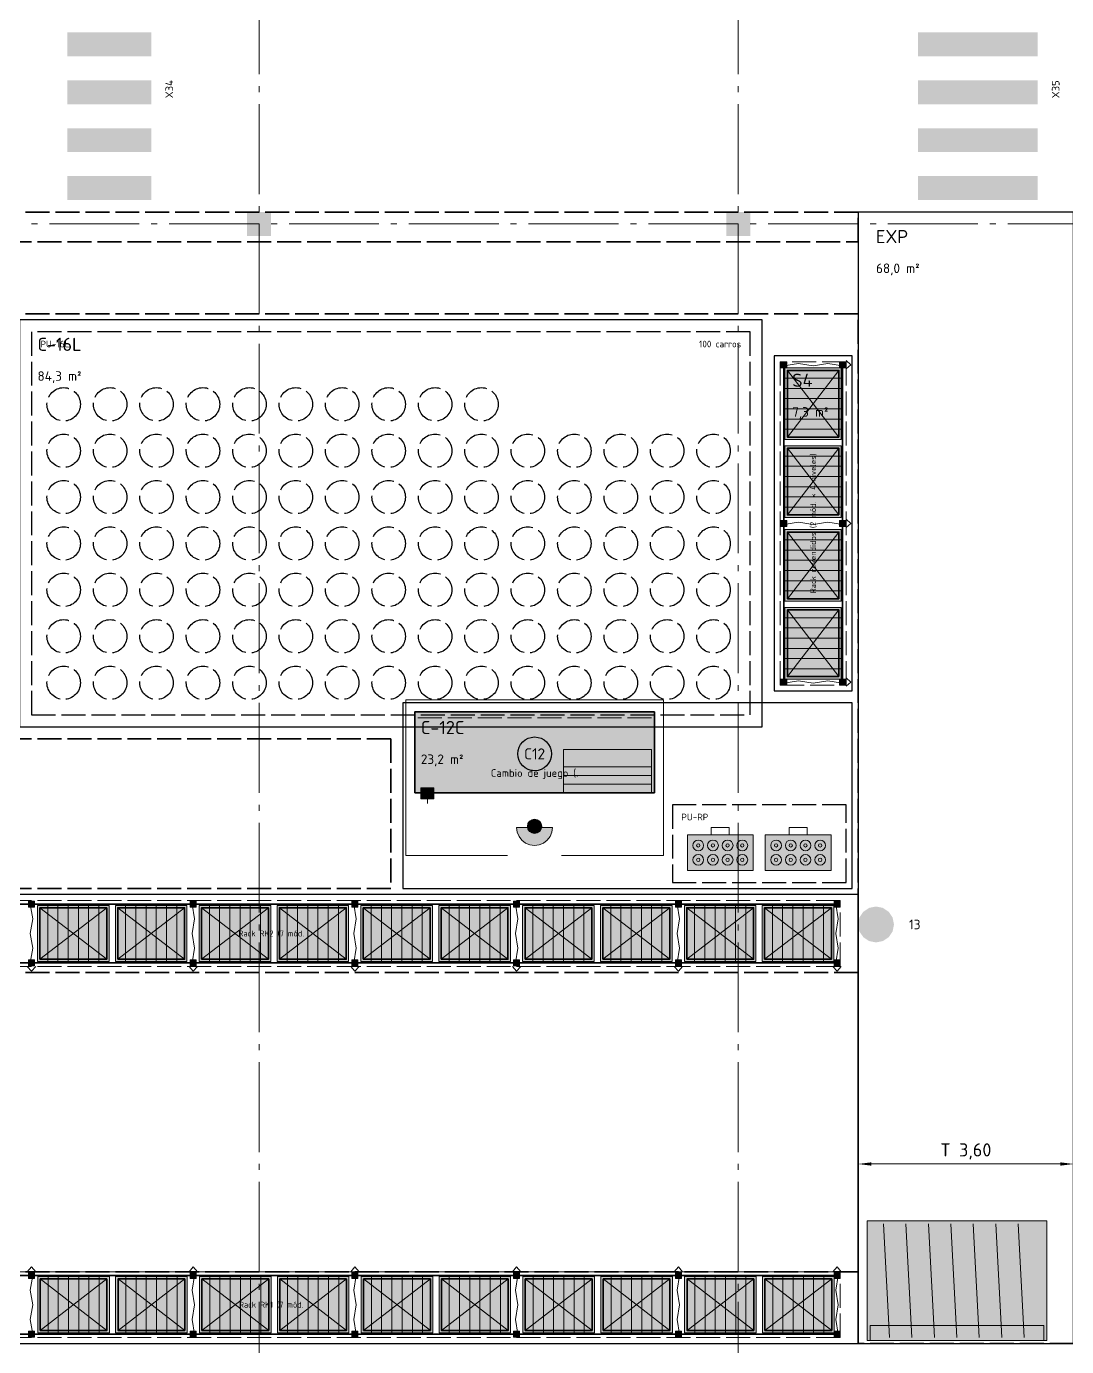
# Model space of a CAD drawing. Header units: millimetres. Extents: x 0 to 1682, y 0 to 1189.
# Drawn here: x 700.1 to 873.8, y 577.5 to 798 of the extents above; entities that cross this region are included whole.
import ezdxf
from ezdxf.enums import TextEntityAlignment as Align

# ---------------------------------------------------------------- set-up
doc = ezdxf.new("R2010")
doc.units = ezdxf.units.MM
doc.linetypes.add('IRAM-E-TRAZOS', pattern=[5, 4, -1])
doc.linetypes.add('IRAM-F-TRAZO-PUNTO', pattern=[20, 15, -2, 1, -2])
for name, color, linetype, lineweight, true_color in [('A-AREA-TRABAJO', 30, 'CONTINUOUS', 13, 0xeb963c), ('A-EQUIPO', 30, 'CONTINUOUS', 35, 0xe67800), ('A-MOBILIARIO', 8, 'CONTINUOUS', 18, 0x50505a), ('A-PASILLO', 2, 'IRAM-E-TRAZOS', 35, 0xd7a500), ('A-PULMON', 6, 'IRAM-E-TRAZOS', 25, 0xdc00c8), ('A-SENDA', 2, 'CONTINUOUS', 25, 0xd7a500)]:
    doc.layers.add(name, color=color, linetype=linetype, lineweight=lineweight, true_color=true_color)
for name, color, linetype, lineweight in [('A-COLUMNA', 7, 'CONTINUOUS', 50), ('A-COTA', 7, 'CONTINUOUS', 18), ('A-EJE', 1, 'IRAM-F-TRAZO-PUNTO', 18), ('A-EQUIPO-FINO', 8, 'CONTINUOUS', 13), ('A-EQUIPO-OCULTO', 8, 'IRAM-E-TRAZOS', 13), ('A-EQUIPO-RELLENO', 9, 'CONTINUOUS', 13), ('A-OPERARIO', 6, 'CONTINUOUS', 18), ('A-PASO', 7, 'CONTINUOUS', 25), ('A-SECTOR', 1, 'CONTINUOUS', 25), ('A-SEGURIDAD', 1, 'IRAM-E-TRAZOS', 18), ('A-TEXTO', 7, 'CONTINUOUS', 18), ('S-INCENDIO', 1, 'CONTINUOUS', 25)]:
    doc.layers.add(name, color=color, linetype=linetype, lineweight=lineweight)
doc.styles.add('ISO3098', font='isocpeur.ttf')
doc.dimstyles.new('FLAMA-IRAM', dxfattribs={"dimtxt": 3.5, "dimasz": 3.5, "dimexe": 2, "dimexo": 1.5, "dimgap": 1, "dimtad": 1, "dimdec": 1, "dimtxsty": 'ISO3098', "dimblk": 'IRAM_FLECHA', "dimblk1": 'IRAM_FLECHA', "dimblk2": 'IRAM_FLECHA', "dimcen": 2.5, "dimclrd": 3, "dimclre": 3, "dimclrt": 3, "dimazin": 3, "dimtfac": 1, "dimtmove": 0, "dimatfit": 3, "dimlwd": 18, "dimlwe": 18})

# ---------------------------------------------------------------- blocks, each defined once
blk = doc.blocks.new('IRAM_FLECHA')
blk.add_solid([(0, 0), (-1, 0.125), (-1, -0.125)])

msp = doc.modelspace()

# ---------------------------------------------------------------- hatches: boundary and pattern name
at = {"layer": 'A-COLUMNA', "true_color": 0x000000}
h = msp.add_hatch(color=7, dxfattribs=at)
h.dxf.hatch_style = 1
h.paths.add_polyline_path([(737, 763), (741, 763), (741, 767), (737, 767)])
h = msp.add_hatch(color=7, dxfattribs=at)
h.dxf.hatch_style = 1
h.paths.add_polyline_path([(817, 763), (821, 763), (821, 767), (817, 767)])
at = {"layer": 'A-EQUIPO-RELLENO', "true_color": 0x969ba0}
h = msp.add_hatch(color=7, dxfattribs=at)
h.dxf.hatch_style = 1
h.paths.add_polyline_path([(827.1, 741), (827.1, 742), (826.1, 742), (826.1, 741)])
at = {"layer": 'A-EQUIPO-RELLENO', "true_color": 0xeedec0}
h = msp.add_hatch(color=7, dxfattribs=at)
h.dxf.hatch_style = 1
h.paths.add_polyline_path([(836.2, 729), (836.2, 740.95), (826.8, 740.95), (826.8, 729)])
at = {"layer": 'A-EQUIPO-RELLENO', "true_color": 0x969ba0}
h = msp.add_hatch(color=7, dxfattribs=at)
h.dxf.hatch_style = 1
h.paths.add_polyline_path([(836.9, 741), (836.9, 742), (835.9, 742), (835.9, 741)])
at = {"layer": 'A-EQUIPO-RELLENO', "true_color": 0xeedec0}
h = msp.add_hatch(color=7, dxfattribs=at)
h.dxf.hatch_style = 1
h.paths.add_polyline_path([(836.2, 716), (836.2, 727.95), (826.8, 727.95), (826.8, 716)])
at = {"layer": 'A-EQUIPO-RELLENO', "true_color": 0x969ba0}
h = msp.add_hatch(color=7, dxfattribs=at)
h.dxf.hatch_style = 1
h.paths.add_polyline_path([(827.1, 714.5), (827.1, 715.5), (826.1, 715.5), (826.1, 714.5)])
h = msp.add_hatch(color=7, dxfattribs=at)
h.dxf.hatch_style = 1
h.paths.add_polyline_path([(836.9, 714.5), (836.9, 715.5), (835.9, 715.5), (835.9, 714.5)])
at = {"layer": 'A-EQUIPO-RELLENO', "true_color": 0xeedec0}
h = msp.add_hatch(color=7, dxfattribs=at)
h.dxf.hatch_style = 1
h.paths.add_polyline_path([(836.2, 702), (836.2, 713.95), (826.8, 713.95), (826.8, 702)])
h = msp.add_hatch(color=7, dxfattribs=at)
h.dxf.hatch_style = 1
h.paths.add_polyline_path([(836.2, 689), (836.2, 700.95), (826.8, 700.95), (826.8, 689)])
at = {"layer": 'A-EQUIPO-RELLENO', "true_color": 0x969ba0}
h = msp.add_hatch(color=7, dxfattribs=at)
h.dxf.hatch_style = 1
h.paths.add_polyline_path([(827.1, 688), (827.1, 689), (826.1, 689), (826.1, 688)])
h = msp.add_hatch(color=7, dxfattribs=at)
h.dxf.hatch_style = 1
h.paths.add_polyline_path([(836.9, 688), (836.9, 689), (835.9, 689), (835.9, 688)])
at = {"layer": 'A-EQUIPO-RELLENO', "true_color": 0xeedec0}
h = msp.add_hatch(color=7, dxfattribs=at)
h.dxf.hatch_style = 1
h.paths.add_polyline_path([(765, 670), (805, 670), (805, 683.5), (765, 683.5)])
at = {"layer": 'A-EQUIPO-RELLENO', "true_color": 0xffffff}
h = msp.add_hatch(color=7, dxfattribs=at)
h.dxf.hatch_style = 1
h.paths.add_polyline_path([(787.816, 676.5), (787.745, 677.127), (787.537, 677.722), (787.202, 678.256), (786.756, 678.702), (786.222, 679.037), (785.627, 679.245), (785, 679.316), (784.373, 679.245), (783.778, 679.037), (783.244, 678.702), (782.798, 678.256), (782.463, 677.722), (782.255, 677.127), (782.184, 676.5), (782.255, 675.873), (782.463, 675.278), (782.798, 674.744), (783.244, 674.298), (783.778, 673.963), (784.373, 673.755), (785, 673.684), (785.627, 673.755), (786.222, 673.963), (786.756, 674.298), (787.202, 674.744), (787.537, 675.278), (787.745, 675.873)])
at = {"layer": 'A-EQUIPO-RELLENO', "true_color": 0xcdd0d4}
h = msp.add_hatch(color=7, dxfattribs=at)
h.dxf.hatch_style = 1
h.paths.add_polyline_path([(766, 669), (768.2, 669), (768.2, 670.8), (766, 670.8)])
at = {"layer": 'A-EQUIPO-RELLENO', "true_color": 0xfae1f5}
h = msp.add_hatch(color=7, dxfattribs=at)
h.dxf.hatch_style = 1
h.paths.add_polyline_path([(782, 664.2), (782.102, 663.424), (782.402, 662.7), (782.879, 662.079), (783.5, 661.602), (784.224, 661.302), (785, 661.2), (785.776, 661.302), (786.5, 661.602), (787.121, 662.079), (787.598, 662.7), (787.898, 663.424), (788, 664.2), (782, 664.2)])
at = {"layer": 'A-EQUIPO-RELLENO', "true_color": 0xffffff}
h = msp.add_hatch(color=7, dxfattribs=at)
h.dxf.hatch_style = 1
h.paths.add_polyline_path([(786.2, 664.4), (786.159, 664.711), (786.039, 665), (785.849, 665.249), (785.6, 665.439), (785.311, 665.559), (785, 665.6), (784.689, 665.559), (784.4, 665.439), (784.151, 665.249), (783.961, 665), (783.841, 664.711), (783.8, 664.4), (783.841, 664.089), (783.961, 663.8), (784.151, 663.551), (784.4, 663.361), (784.689, 663.241), (785, 663.2), (785.311, 663.241), (785.6, 663.361), (785.849, 663.551), (786.039, 663.8), (786.159, 664.089)])
at = {"layer": 'A-EQUIPO-RELLENO', "true_color": 0xfaf0fa}
h = msp.add_hatch(color=7, dxfattribs=at)
h.dxf.hatch_style = 1
h.paths.add_polyline_path([(810.5, 657), (821.5, 657), (821.5, 663), (810.5, 663)])
h = msp.add_hatch(color=7, dxfattribs=at)
h.dxf.hatch_style = 1
h.paths.add_polyline_path([(823.5, 657), (834.5, 657), (834.5, 663), (823.5, 663)])
at = {"layer": 'A-EQUIPO-RELLENO', "true_color": 0x969ba0}
h = msp.add_hatch(color=7, dxfattribs=at)
h.dxf.hatch_style = 1
h.paths.add_polyline_path([(700.5, 650.9), (701.5, 650.9), (701.5, 651.9), (700.5, 651.9)])
at = {"layer": 'A-EQUIPO-RELLENO', "true_color": 0xeedec0}
h = msp.add_hatch(color=7, dxfattribs=at)
h.dxf.hatch_style = 1
h.paths.add_polyline_path([(702, 641.8), (713.95, 641.8), (713.95, 651.2), (702, 651.2)])
h = msp.add_hatch(color=7, dxfattribs=at)
h.dxf.hatch_style = 1
h.paths.add_polyline_path([(715, 641.8), (726.95, 641.8), (726.95, 651.2), (715, 651.2)])
at = {"layer": 'A-EQUIPO-RELLENO', "true_color": 0x969ba0}
h = msp.add_hatch(color=7, dxfattribs=at)
h.dxf.hatch_style = 1
h.paths.add_polyline_path([(727.5, 650.9), (728.5, 650.9), (728.5, 651.9), (727.5, 651.9)])
at = {"layer": 'A-EQUIPO-RELLENO', "true_color": 0xeedec0}
h = msp.add_hatch(color=7, dxfattribs=at)
h.dxf.hatch_style = 1
h.paths.add_polyline_path([(729, 641.8), (740.95, 641.8), (740.95, 651.2), (729, 651.2)])
h = msp.add_hatch(color=7, dxfattribs=at)
h.dxf.hatch_style = 1
h.paths.add_polyline_path([(742, 641.8), (753.95, 641.8), (753.95, 651.2), (742, 651.2)])
at = {"layer": 'A-EQUIPO-RELLENO', "true_color": 0x969ba0}
h = msp.add_hatch(color=7, dxfattribs=at)
h.dxf.hatch_style = 1
h.paths.add_polyline_path([(754.5, 650.9), (755.5, 650.9), (755.5, 651.9), (754.5, 651.9)])
at = {"layer": 'A-EQUIPO-RELLENO', "true_color": 0xeedec0}
h = msp.add_hatch(color=7, dxfattribs=at)
h.dxf.hatch_style = 1
h.paths.add_polyline_path([(756, 641.8), (767.95, 641.8), (767.95, 651.2), (756, 651.2)])
h = msp.add_hatch(color=7, dxfattribs=at)
h.dxf.hatch_style = 1
h.paths.add_polyline_path([(769, 641.8), (780.95, 641.8), (780.95, 651.2), (769, 651.2)])
at = {"layer": 'A-EQUIPO-RELLENO', "true_color": 0x969ba0}
h = msp.add_hatch(color=7, dxfattribs=at)
h.dxf.hatch_style = 1
h.paths.add_polyline_path([(781.5, 650.9), (782.5, 650.9), (782.5, 651.9), (781.5, 651.9)])
at = {"layer": 'A-EQUIPO-RELLENO', "true_color": 0xeedec0}
h = msp.add_hatch(color=7, dxfattribs=at)
h.dxf.hatch_style = 1
h.paths.add_polyline_path([(783, 641.8), (794.95, 641.8), (794.95, 651.2), (783, 651.2)])
h = msp.add_hatch(color=7, dxfattribs=at)
h.dxf.hatch_style = 1
h.paths.add_polyline_path([(796, 641.8), (807.95, 641.8), (807.95, 651.2), (796, 651.2)])
at = {"layer": 'A-EQUIPO-RELLENO', "true_color": 0x969ba0}
h = msp.add_hatch(color=7, dxfattribs=at)
h.dxf.hatch_style = 1
h.paths.add_polyline_path([(808.5, 650.9), (809.5, 650.9), (809.5, 651.9), (808.5, 651.9)])
at = {"layer": 'A-EQUIPO-RELLENO', "true_color": 0xeedec0}
h = msp.add_hatch(color=7, dxfattribs=at)
h.dxf.hatch_style = 1
h.paths.add_polyline_path([(810, 641.8), (821.95, 641.8), (821.95, 651.2), (810, 651.2)])
h = msp.add_hatch(color=7, dxfattribs=at)
h.dxf.hatch_style = 1
h.paths.add_polyline_path([(823, 641.8), (834.95, 641.8), (834.95, 651.2), (823, 651.2)])
at = {"layer": 'A-EQUIPO-RELLENO', "true_color": 0x969ba0}
h = msp.add_hatch(color=7, dxfattribs=at)
h.dxf.hatch_style = 1
h.paths.add_polyline_path([(835, 650.9), (836, 650.9), (836, 651.9), (835, 651.9)])
h = msp.add_hatch(color=7, dxfattribs=at)
h.dxf.hatch_style = 1
h.paths.add_polyline_path([(700.5, 641.1), (701.5, 641.1), (701.5, 642.1), (700.5, 642.1)])
h = msp.add_hatch(color=7, dxfattribs=at)
h.dxf.hatch_style = 1
h.paths.add_polyline_path([(727.5, 641.1), (728.5, 641.1), (728.5, 642.1), (727.5, 642.1)])
h = msp.add_hatch(color=7, dxfattribs=at)
h.dxf.hatch_style = 1
h.paths.add_polyline_path([(754.5, 641.1), (755.5, 641.1), (755.5, 642.1), (754.5, 642.1)])
h = msp.add_hatch(color=7, dxfattribs=at)
h.dxf.hatch_style = 1
h.paths.add_polyline_path([(781.5, 641.1), (782.5, 641.1), (782.5, 642.1), (781.5, 642.1)])
h = msp.add_hatch(color=7, dxfattribs=at)
h.dxf.hatch_style = 1
h.paths.add_polyline_path([(808.5, 641.1), (809.5, 641.1), (809.5, 642.1), (808.5, 642.1)])
h = msp.add_hatch(color=7, dxfattribs=at)
h.dxf.hatch_style = 1
h.paths.add_polyline_path([(835, 641.1), (836, 641.1), (836, 642.1), (835, 642.1)])
at = {"layer": 'A-EQUIPO-RELLENO', "true_color": 0xeeeeee}
h = msp.add_hatch(color=7, dxfattribs=at)
h.dxf.hatch_style = 1
h.paths.add_polyline_path([(840.5, 578.5), (870.5, 578.5), (870.5, 598.5), (840.5, 598.5)])
at = {"layer": 'A-EQUIPO-RELLENO', "true_color": 0x969ba0}
h = msp.add_hatch(color=7, dxfattribs=at)
h.dxf.hatch_style = 1
h.paths.add_polyline_path([(701.5, 589.9), (700.5, 589.9), (700.5, 588.9), (701.5, 588.9)])
at = {"layer": 'A-EQUIPO-RELLENO', "true_color": 0xeedec0}
h = msp.add_hatch(color=7, dxfattribs=at)
h.dxf.hatch_style = 1
h.paths.add_polyline_path([(714, 589.2), (702.05, 589.2), (702.05, 579.8), (714, 579.8)])
h = msp.add_hatch(color=7, dxfattribs=at)
h.dxf.hatch_style = 1
h.paths.add_polyline_path([(727, 589.2), (715.05, 589.2), (715.05, 579.8), (727, 579.8)])
at = {"layer": 'A-EQUIPO-RELLENO', "true_color": 0x969ba0}
h = msp.add_hatch(color=7, dxfattribs=at)
h.dxf.hatch_style = 1
h.paths.add_polyline_path([(728.5, 589.9), (727.5, 589.9), (727.5, 588.9), (728.5, 588.9)])
at = {"layer": 'A-EQUIPO-RELLENO', "true_color": 0xeedec0}
h = msp.add_hatch(color=7, dxfattribs=at)
h.dxf.hatch_style = 1
h.paths.add_polyline_path([(741, 589.2), (729.05, 589.2), (729.05, 579.8), (741, 579.8)])
h = msp.add_hatch(color=7, dxfattribs=at)
h.dxf.hatch_style = 1
h.paths.add_polyline_path([(754, 589.2), (742.05, 589.2), (742.05, 579.8), (754, 579.8)])
at = {"layer": 'A-EQUIPO-RELLENO', "true_color": 0x969ba0}
h = msp.add_hatch(color=7, dxfattribs=at)
h.dxf.hatch_style = 1
h.paths.add_polyline_path([(755.5, 589.9), (754.5, 589.9), (754.5, 588.9), (755.5, 588.9)])
at = {"layer": 'A-EQUIPO-RELLENO', "true_color": 0xeedec0}
h = msp.add_hatch(color=7, dxfattribs=at)
h.dxf.hatch_style = 1
h.paths.add_polyline_path([(768, 589.2), (756.05, 589.2), (756.05, 579.8), (768, 579.8)])
h = msp.add_hatch(color=7, dxfattribs=at)
h.dxf.hatch_style = 1
h.paths.add_polyline_path([(781, 589.2), (769.05, 589.2), (769.05, 579.8), (781, 579.8)])
at = {"layer": 'A-EQUIPO-RELLENO', "true_color": 0x969ba0}
h = msp.add_hatch(color=7, dxfattribs=at)
h.dxf.hatch_style = 1
h.paths.add_polyline_path([(782.5, 589.9), (781.5, 589.9), (781.5, 588.9), (782.5, 588.9)])
at = {"layer": 'A-EQUIPO-RELLENO', "true_color": 0xeedec0}
h = msp.add_hatch(color=7, dxfattribs=at)
h.dxf.hatch_style = 1
h.paths.add_polyline_path([(795, 589.2), (783.05, 589.2), (783.05, 579.8), (795, 579.8)])
h = msp.add_hatch(color=7, dxfattribs=at)
h.dxf.hatch_style = 1
h.paths.add_polyline_path([(808, 589.2), (796.05, 589.2), (796.05, 579.8), (808, 579.8)])
at = {"layer": 'A-EQUIPO-RELLENO', "true_color": 0x969ba0}
h = msp.add_hatch(color=7, dxfattribs=at)
h.dxf.hatch_style = 1
h.paths.add_polyline_path([(809.5, 589.9), (808.5, 589.9), (808.5, 588.9), (809.5, 588.9)])
at = {"layer": 'A-EQUIPO-RELLENO', "true_color": 0xeedec0}
h = msp.add_hatch(color=7, dxfattribs=at)
h.dxf.hatch_style = 1
h.paths.add_polyline_path([(822, 589.2), (810.05, 589.2), (810.05, 579.8), (822, 579.8)])
h = msp.add_hatch(color=7, dxfattribs=at)
h.dxf.hatch_style = 1
h.paths.add_polyline_path([(835, 589.2), (823.05, 589.2), (823.05, 579.8), (835, 579.8)])
at = {"layer": 'A-EQUIPO-RELLENO', "true_color": 0x969ba0}
h = msp.add_hatch(color=7, dxfattribs=at)
h.dxf.hatch_style = 1
h.paths.add_polyline_path([(836, 589.9), (835, 589.9), (835, 588.9), (836, 588.9)])
h = msp.add_hatch(color=7, dxfattribs=at)
h.dxf.hatch_style = 1
h.paths.add_polyline_path([(701.5, 580.1), (700.5, 580.1), (700.5, 579.1), (701.5, 579.1)])
h = msp.add_hatch(color=7, dxfattribs=at)
h.dxf.hatch_style = 1
h.paths.add_polyline_path([(728.5, 580.1), (727.5, 580.1), (727.5, 579.1), (728.5, 579.1)])
h = msp.add_hatch(color=7, dxfattribs=at)
h.dxf.hatch_style = 1
h.paths.add_polyline_path([(755.5, 580.1), (754.5, 580.1), (754.5, 579.1), (755.5, 579.1)])
h = msp.add_hatch(color=7, dxfattribs=at)
h.dxf.hatch_style = 1
h.paths.add_polyline_path([(782.5, 580.1), (781.5, 580.1), (781.5, 579.1), (782.5, 579.1)])
h = msp.add_hatch(color=7, dxfattribs=at)
h.dxf.hatch_style = 1
h.paths.add_polyline_path([(809.5, 580.1), (808.5, 580.1), (808.5, 579.1), (809.5, 579.1)])
h = msp.add_hatch(color=7, dxfattribs=at)
h.dxf.hatch_style = 1
h.paths.add_polyline_path([(836, 580.1), (835, 580.1), (835, 579.1), (836, 579.1)])
at = {"layer": 'A-SENDA', "true_color": 0xd7a500}
h = msp.add_hatch(color=7, dxfattribs=at)
h.dxf.hatch_style = 1
h.paths.add_polyline_path([(707, 793), (721, 793), (721, 797), (707, 797)])
h = msp.add_hatch(color=7, dxfattribs=at)
h.dxf.hatch_style = 1
h.paths.add_polyline_path([(849, 793), (869, 793), (869, 797), (849, 797)])
h = msp.add_hatch(color=7, dxfattribs=at)
h.dxf.hatch_style = 1
h.paths.add_polyline_path([(707, 785), (721, 785), (721, 789), (707, 789)])
h = msp.add_hatch(color=7, dxfattribs=at)
h.dxf.hatch_style = 1
h.paths.add_polyline_path([(849, 785), (869, 785), (869, 789), (849, 789)])
h = msp.add_hatch(color=7, dxfattribs=at)
h.dxf.hatch_style = 1
h.paths.add_polyline_path([(707, 777), (721, 777), (721, 781), (707, 781)])
h = msp.add_hatch(color=7, dxfattribs=at)
h.dxf.hatch_style = 1
h.paths.add_polyline_path([(849, 777), (869, 777), (869, 781), (849, 781)])
h = msp.add_hatch(color=7, dxfattribs=at)
h.dxf.hatch_style = 1
h.paths.add_polyline_path([(707, 769), (721, 769), (721, 773), (707, 773)])
h = msp.add_hatch(color=7, dxfattribs=at)
h.dxf.hatch_style = 1
h.paths.add_polyline_path([(849, 769), (869, 769), (869, 773), (849, 773)])
at = {"layer": 'S-INCENDIO', "true_color": 0xd20000}
h = msp.add_hatch(color=7, dxfattribs=at)
h.dxf.hatch_style = 1
h.paths.add_polyline_path([(845, 648), (844.772, 649.148), (844.121, 650.121), (843.148, 650.772), (842, 651), (840.852, 650.772), (839.879, 650.121), (839.228, 649.148), (839, 648), (839.228, 646.852), (839.879, 645.879), (840.852, 645.228), (842, 645), (843.148, 645.228), (844.121, 645.879), (844.772, 646.852)])

# ---------------------------------------------------------------- linework, layer by layer
at = {"layer": 'A-AREA-TRABAJO'}
for p, q in [((763.5, 659.5), (780.5, 659.5)), ((789.5, 659.5), (806.5, 659.5))]:
    msp.add_line(p, q, dxfattribs=at)
msp.add_lwpolyline([(763.5, 659.5), (763.5, 685.5), (806.5, 685.5), (806.5, 659.5)], dxfattribs=at)
at = {"layer": 'A-EJE'}
for p, q in [((739, 530), (739, 1060)), ((819, 530), (819, 1060)), ((104, 765), (1264, 765))]:
    msp.add_line(p, q, dxfattribs=at)
at = {"layer": 'A-EQUIPO'}
for p, q in [((826.6, 688), (826.6, 742)), ((836.4, 688), (836.4, 742)), ((647, 651.4), (836, 651.4)), ((647, 641.6), (836, 641.6)), ((836, 589.4), (647, 589.4)), ((836, 579.6), (647, 579.6))]:
    msp.add_line(p, q, dxfattribs=at)
for points in [[(835.8, 729.4), (835.8, 740.55), (827.2, 740.55), (827.2, 729.4)], [(835.8, 716.4), (835.8, 727.55), (827.2, 727.55), (827.2, 716.4)], [(835.8, 702.4), (835.8, 713.55), (827.2, 713.55), (827.2, 702.4)], [(835.8, 689.4), (835.8, 700.55), (827.2, 700.55), (827.2, 689.4)], [(765, 670), (805, 670), (805, 683.5), (765, 683.5)], [(702.4, 642.2), (713.55, 642.2), (713.55, 650.8), (702.4, 650.8)], [(715.4, 642.2), (726.55, 642.2), (726.55, 650.8), (715.4, 650.8)], [(729.4, 642.2), (740.55, 642.2), (740.55, 650.8), (729.4, 650.8)], [(742.4, 642.2), (753.55, 642.2), (753.55, 650.8), (742.4, 650.8)], [(756.4, 642.2), (767.55, 642.2), (767.55, 650.8), (756.4, 650.8)], [(769.4, 642.2), (780.55, 642.2), (780.55, 650.8), (769.4, 650.8)], [(783.4, 642.2), (794.55, 642.2), (794.55, 650.8), (783.4, 650.8)], [(796.4, 642.2), (807.55, 642.2), (807.55, 650.8), (796.4, 650.8)], [(810.4, 642.2), (821.55, 642.2), (821.55, 650.8), (810.4, 650.8)], [(823.4, 642.2), (834.55, 642.2), (834.55, 650.8), (823.4, 650.8)], [(713.6, 588.8), (702.45, 588.8), (702.45, 580.2), (713.6, 580.2)], [(726.6, 588.8), (715.45, 588.8), (715.45, 580.2), (726.6, 580.2)], [(740.6, 588.8), (729.45, 588.8), (729.45, 580.2), (740.6, 580.2)], [(753.6, 588.8), (742.45, 588.8), (742.45, 580.2), (753.6, 580.2)], [(767.6, 588.8), (756.45, 588.8), (756.45, 580.2), (767.6, 580.2)], [(780.6, 588.8), (769.45, 588.8), (769.45, 580.2), (780.6, 580.2)], [(794.6, 588.8), (783.45, 588.8), (783.45, 580.2), (794.6, 580.2)], [(807.6, 588.8), (796.45, 588.8), (796.45, 580.2), (807.6, 580.2)], [(821.6, 588.8), (810.45, 588.8), (810.45, 580.2), (821.6, 580.2)], [(834.6, 588.8), (823.45, 588.8), (823.45, 580.2), (834.6, 580.2)]]:
    msp.add_lwpolyline(points, close=True, dxfattribs=at)
at = {"layer": 'A-EQUIPO-FINO'}
for p, q in [((836.2, 739.243), (826.8, 739.243)), ((835.8, 729.4), (827.2, 740.55)), ((827.2, 729.4), (835.8, 740.55)), ((836.2, 737.536), (826.8, 737.536)), ((836.2, 735.829), (826.8, 735.829)), ((836.2, 734.121), (826.8, 734.121)), ((836.2, 732.414), (826.8, 732.414)), ((836.2, 730.707), (826.8, 730.707)), ((836.2, 726.243), (826.8, 726.243)), ((835.8, 716.4), (827.2, 727.55)), ((827.2, 716.4), (835.8, 727.55)), ((836.2, 724.536), (826.8, 724.536)), ((836.2, 722.829), (826.8, 722.829)), ((836.2, 721.121), (826.8, 721.121)), ((836.2, 719.414), (826.8, 719.414)), ((836.2, 717.707), (826.8, 717.707)), ((836.2, 712.243), (826.8, 712.243)), ((835.8, 702.4), (827.2, 713.55)), ((827.2, 702.4), (835.8, 713.55)), ((836.2, 710.536), (826.8, 710.536)), ((836.2, 708.829), (826.8, 708.829)), ((836.2, 707.121), (826.8, 707.121)), ((836.2, 705.414), (826.8, 705.414)), ((836.2, 703.707), (826.8, 703.707)), ((836.2, 699.243), (826.8, 699.243)), ((835.8, 689.4), (827.2, 700.55)), ((827.2, 689.4), (835.8, 700.55)), ((836.2, 697.536), (826.8, 697.536)), ((836.2, 695.829), (826.8, 695.829)), ((836.2, 694.121), (826.8, 694.121)), ((836.2, 692.414), (826.8, 692.414)), ((836.2, 690.707), (826.8, 690.707)), ((789.8, 674.312), (804.5, 674.312)), ((789.8, 672.875), (804.5, 672.875)), ((789.8, 671.438), (804.5, 671.438)), ((767.1, 669), (767.1, 668.2)), ((702.4, 642.2), (713.55, 650.8)), ((702.4, 650.8), (713.55, 642.2)), ((703.707, 641.8), (703.707, 651.2)), ((705.414, 641.8), (705.414, 651.2)), ((707.121, 641.8), (707.121, 651.2)), ((708.829, 641.8), (708.829, 651.2)), ((710.536, 641.8), (710.536, 651.2)), ((712.243, 641.8), (712.243, 651.2)), ((715.4, 642.2), (726.55, 650.8)), ((715.4, 650.8), (726.55, 642.2)), ((716.707, 641.8), (716.707, 651.2)), ((718.414, 641.8), (718.414, 651.2)), ((720.121, 641.8), (720.121, 651.2)), ((721.829, 641.8), (721.829, 651.2)), ((723.536, 641.8), (723.536, 651.2)), ((725.243, 641.8), (725.243, 651.2)), ((729.4, 642.2), (740.55, 650.8)), ((729.4, 650.8), (740.55, 642.2)), ((730.707, 641.8), (730.707, 651.2)), ((732.414, 641.8), (732.414, 651.2)), ((734.121, 641.8), (734.121, 651.2)), ((735.829, 641.8), (735.829, 651.2)), ((737.536, 641.8), (737.536, 651.2)), ((739.243, 641.8), (739.243, 651.2)), ((742.4, 642.2), (753.55, 650.8)), ((742.4, 650.8), (753.55, 642.2)), ((743.707, 641.8), (743.707, 651.2)), ((745.414, 641.8), (745.414, 651.2)), ((747.121, 641.8), (747.121, 651.2)), ((748.829, 641.8), (748.829, 651.2)), ((750.536, 641.8), (750.536, 651.2)), ((752.243, 641.8), (752.243, 651.2)), ((756.4, 642.2), (767.55, 650.8)), ((756.4, 650.8), (767.55, 642.2)), ((757.707, 641.8), (757.707, 651.2)), ((759.414, 641.8), (759.414, 651.2)), ((761.121, 641.8), (761.121, 651.2)), ((762.829, 641.8), (762.829, 651.2)), ((764.536, 641.8), (764.536, 651.2)), ((766.243, 641.8), (766.243, 651.2)), ((769.4, 642.2), (780.55, 650.8)), ((769.4, 650.8), (780.55, 642.2)), ((770.707, 641.8), (770.707, 651.2)), ((772.414, 641.8), (772.414, 651.2)), ((774.121, 641.8), (774.121, 651.2)), ((775.829, 641.8), (775.829, 651.2)), ((777.536, 641.8), (777.536, 651.2)), ((779.243, 641.8), (779.243, 651.2)), ((783.4, 642.2), (794.55, 650.8)), ((783.4, 650.8), (794.55, 642.2)), ((784.707, 641.8), (784.707, 651.2)), ((786.414, 641.8), (786.414, 651.2)), ((788.121, 641.8), (788.121, 651.2)), ((789.829, 641.8), (789.829, 651.2)), ((791.536, 641.8), (791.536, 651.2)), ((793.243, 641.8), (793.243, 651.2)), ((796.4, 642.2), (807.55, 650.8)), ((796.4, 650.8), (807.55, 642.2)), ((797.707, 641.8), (797.707, 651.2)), ((799.414, 641.8), (799.414, 651.2)), ((801.121, 641.8), (801.121, 651.2)), ((802.829, 641.8), (802.829, 651.2)), ((804.536, 641.8), (804.536, 651.2)), ((806.243, 641.8), (806.243, 651.2)), ((810.4, 642.2), (821.55, 650.8)), ((810.4, 650.8), (821.55, 642.2)), ((811.707, 641.8), (811.707, 651.2)), ((813.414, 641.8), (813.414, 651.2)), ((815.121, 641.8), (815.121, 651.2)), ((816.829, 641.8), (816.829, 651.2)), ((818.536, 641.8), (818.536, 651.2)), ((820.243, 641.8), (820.243, 651.2)), ((823.4, 642.2), (834.55, 650.8)), ((823.4, 650.8), (834.55, 642.2)), ((824.707, 641.8), (824.707, 651.2)), ((826.414, 641.8), (826.414, 651.2)), ((828.121, 641.8), (828.121, 651.2)), ((829.829, 641.8), (829.829, 651.2)), ((831.536, 641.8), (831.536, 651.2)), ((833.243, 641.8), (833.243, 651.2)), ((844.25, 579), (843.25, 598)), ((848, 579), (847, 598)), ((851.75, 579), (850.75, 598)), ((855.5, 579), (854.5, 598)), ((859.25, 579), (858.25, 598)), ((863, 579), (862, 598)), ((866.75, 579), (865.75, 598)), ((713.6, 588.8), (702.45, 580.2)), ((713.6, 580.2), (702.45, 588.8)), ((703.757, 589.2), (703.757, 579.8)), ((705.464, 589.2), (705.464, 579.8)), ((707.171, 589.2), (707.171, 579.8)), ((708.879, 589.2), (708.879, 579.8)), ((710.586, 589.2), (710.586, 579.8)), ((712.293, 589.2), (712.293, 579.8)), ((726.6, 588.8), (715.45, 580.2)), ((726.6, 580.2), (715.45, 588.8)), ((716.757, 589.2), (716.757, 579.8)), ((718.464, 589.2), (718.464, 579.8)), ((720.171, 589.2), (720.171, 579.8)), ((721.879, 589.2), (721.879, 579.8)), ((723.586, 589.2), (723.586, 579.8)), ((725.293, 589.2), (725.293, 579.8)), ((740.6, 588.8), (729.45, 580.2)), ((740.6, 580.2), (729.45, 588.8)), ((730.757, 589.2), (730.757, 579.8)), ((732.464, 589.2), (732.464, 579.8)), ((734.171, 589.2), (734.171, 579.8)), ((735.879, 589.2), (735.879, 579.8)), ((737.586, 589.2), (737.586, 579.8)), ((739.293, 589.2), (739.293, 579.8)), ((753.6, 588.8), (742.45, 580.2)), ((753.6, 580.2), (742.45, 588.8)), ((743.757, 589.2), (743.757, 579.8)), ((745.464, 589.2), (745.464, 579.8)), ((747.171, 589.2), (747.171, 579.8)), ((748.879, 589.2), (748.879, 579.8)), ((750.586, 589.2), (750.586, 579.8)), ((752.293, 589.2), (752.293, 579.8)), ((767.6, 588.8), (756.45, 580.2)), ((767.6, 580.2), (756.45, 588.8)), ((757.757, 589.2), (757.757, 579.8)), ((759.464, 589.2), (759.464, 579.8)), ((761.171, 589.2), (761.171, 579.8)), ((762.879, 589.2), (762.879, 579.8)), ((764.586, 589.2), (764.586, 579.8)), ((766.293, 589.2), (766.293, 579.8)), ((780.6, 588.8), (769.45, 580.2)), ((780.6, 580.2), (769.45, 588.8)), ((770.757, 589.2), (770.757, 579.8)), ((772.464, 589.2), (772.464, 579.8)), ((774.171, 589.2), (774.171, 579.8)), ((775.879, 589.2), (775.879, 579.8)), ((777.586, 589.2), (777.586, 579.8)), ((779.293, 589.2), (779.293, 579.8)), ((794.6, 588.8), (783.45, 580.2)), ((794.6, 580.2), (783.45, 588.8)), ((784.757, 589.2), (784.757, 579.8)), ((786.464, 589.2), (786.464, 579.8)), ((788.171, 589.2), (788.171, 579.8)), ((789.879, 589.2), (789.879, 579.8)), ((791.586, 589.2), (791.586, 579.8)), ((793.293, 589.2), (793.293, 579.8)), ((807.6, 588.8), (796.45, 580.2)), ((807.6, 580.2), (796.45, 588.8)), ((797.757, 589.2), (797.757, 579.8)), ((799.464, 589.2), (799.464, 579.8)), ((801.171, 589.2), (801.171, 579.8)), ((802.879, 589.2), (802.879, 579.8)), ((804.586, 589.2), (804.586, 579.8)), ((806.293, 589.2), (806.293, 579.8)), ((821.6, 588.8), (810.45, 580.2)), ((821.6, 580.2), (810.45, 588.8)), ((811.757, 589.2), (811.757, 579.8)), ((813.464, 589.2), (813.464, 579.8)), ((815.171, 589.2), (815.171, 579.8)), ((816.879, 589.2), (816.879, 579.8)), ((818.586, 589.2), (818.586, 579.8)), ((820.293, 589.2), (820.293, 579.8)), ((834.6, 588.8), (823.45, 580.2)), ((834.6, 580.2), (823.45, 588.8)), ((824.757, 589.2), (824.757, 579.8)), ((826.464, 589.2), (826.464, 579.8)), ((828.171, 589.2), (828.171, 579.8)), ((829.879, 589.2), (829.879, 579.8)), ((831.586, 589.2), (831.586, 579.8)), ((833.293, 589.2), (833.293, 579.8))]:
    msp.add_line(p, q, dxfattribs=at)
for points in [[(827.1, 741), (827.1, 742), (826.1, 742), (826.1, 741)], [(836.2, 729), (836.2, 740.95), (826.8, 740.95), (826.8, 729)], [(836.9, 741), (836.9, 742), (835.9, 742), (835.9, 741)], [(836.2, 716), (836.2, 727.95), (826.8, 727.95), (826.8, 716)], [(827.1, 714.5), (827.1, 715.5), (826.1, 715.5), (826.1, 714.5)], [(836.9, 714.5), (836.9, 715.5), (835.9, 715.5), (835.9, 714.5)], [(836.2, 702), (836.2, 713.95), (826.8, 713.95), (826.8, 702)], [(836.2, 689), (836.2, 700.95), (826.8, 700.95), (826.8, 689)], [(827.1, 688), (827.1, 689), (826.1, 689), (826.1, 688)], [(836.9, 688), (836.9, 689), (835.9, 689), (835.9, 688)], [(789.8, 670), (804.5, 670), (804.5, 677.25), (789.8, 677.25)], [(766, 669), (768.2, 669), (768.2, 670.8), (766, 670.8)], [(700.5, 650.9), (701.5, 650.9), (701.5, 651.9), (700.5, 651.9)], [(702, 641.8), (713.95, 641.8), (713.95, 651.2), (702, 651.2)], [(715, 641.8), (726.95, 641.8), (726.95, 651.2), (715, 651.2)], [(727.5, 650.9), (728.5, 650.9), (728.5, 651.9), (727.5, 651.9)], [(729, 641.8), (740.95, 641.8), (740.95, 651.2), (729, 651.2)], [(742, 641.8), (753.95, 641.8), (753.95, 651.2), (742, 651.2)], [(754.5, 650.9), (755.5, 650.9), (755.5, 651.9), (754.5, 651.9)], [(756, 641.8), (767.95, 641.8), (767.95, 651.2), (756, 651.2)], [(769, 641.8), (780.95, 641.8), (780.95, 651.2), (769, 651.2)], [(781.5, 650.9), (782.5, 650.9), (782.5, 651.9), (781.5, 651.9)], [(783, 641.8), (794.95, 641.8), (794.95, 651.2), (783, 651.2)], [(796, 641.8), (807.95, 641.8), (807.95, 651.2), (796, 651.2)], [(808.5, 650.9), (809.5, 650.9), (809.5, 651.9), (808.5, 651.9)], [(810, 641.8), (821.95, 641.8), (821.95, 651.2), (810, 651.2)], [(823, 641.8), (834.95, 641.8), (834.95, 651.2), (823, 651.2)], [(835, 650.9), (836, 650.9), (836, 651.9), (835, 651.9)], [(700.5, 641.1), (701.5, 641.1), (701.5, 642.1), (700.5, 642.1)], [(727.5, 641.1), (728.5, 641.1), (728.5, 642.1), (727.5, 642.1)], [(754.5, 641.1), (755.5, 641.1), (755.5, 642.1), (754.5, 642.1)], [(781.5, 641.1), (782.5, 641.1), (782.5, 642.1), (781.5, 642.1)], [(808.5, 641.1), (809.5, 641.1), (809.5, 642.1), (808.5, 642.1)], [(835, 641.1), (836, 641.1), (836, 642.1), (835, 642.1)], [(701.5, 589.9), (700.5, 589.9), (700.5, 588.9), (701.5, 588.9)], [(714, 589.2), (702.05, 589.2), (702.05, 579.8), (714, 579.8)], [(727, 589.2), (715.05, 589.2), (715.05, 579.8), (727, 579.8)], [(728.5, 589.9), (727.5, 589.9), (727.5, 588.9), (728.5, 588.9)], [(741, 589.2), (729.05, 589.2), (729.05, 579.8), (741, 579.8)], [(754, 589.2), (742.05, 589.2), (742.05, 579.8), (754, 579.8)], [(755.5, 589.9), (754.5, 589.9), (754.5, 588.9), (755.5, 588.9)], [(768, 589.2), (756.05, 589.2), (756.05, 579.8), (768, 579.8)], [(781, 589.2), (769.05, 589.2), (769.05, 579.8), (781, 579.8)], [(782.5, 589.9), (781.5, 589.9), (781.5, 588.9), (782.5, 588.9)], [(795, 589.2), (783.05, 589.2), (783.05, 579.8), (795, 579.8)], [(808, 589.2), (796.05, 589.2), (796.05, 579.8), (808, 579.8)], [(809.5, 589.9), (808.5, 589.9), (808.5, 588.9), (809.5, 588.9)], [(822, 589.2), (810.05, 589.2), (810.05, 579.8), (822, 579.8)], [(835, 589.2), (823.05, 589.2), (823.05, 579.8), (835, 579.8)], [(836, 589.9), (835, 589.9), (835, 588.9), (836, 588.9)], [(701.5, 580.1), (700.5, 580.1), (700.5, 579.1), (701.5, 579.1)], [(728.5, 580.1), (727.5, 580.1), (727.5, 579.1), (728.5, 579.1)], [(755.5, 580.1), (754.5, 580.1), (754.5, 579.1), (755.5, 579.1)], [(782.5, 580.1), (781.5, 580.1), (781.5, 579.1), (782.5, 579.1)], [(809.5, 580.1), (808.5, 580.1), (808.5, 579.1), (809.5, 579.1)], [(836, 580.1), (835, 580.1), (835, 579.1), (836, 579.1)], [(841, 578.5), (870, 578.5), (870, 581), (841, 581)]]:
    msp.add_lwpolyline(points, close=True, dxfattribs=at)
for points in [[(836.4, 741.3), (833.95, 741.7), (831.5, 741.3), (829.05, 741.7), (826.6, 741.3)], [(836.4, 714.8), (833.95, 715.2), (831.5, 714.8), (829.05, 715.2), (826.6, 714.8)], [(836.4, 688.3), (833.95, 688.7), (831.5, 688.3), (829.05, 688.7), (826.6, 688.3)], [(700.8, 641.6), (701.2, 644.05), (700.8, 646.5), (701.2, 648.95), (700.8, 651.4)], [(727.8, 641.6), (728.2, 644.05), (727.8, 646.5), (728.2, 648.95), (727.8, 651.4)], [(754.8, 641.6), (755.2, 644.05), (754.8, 646.5), (755.2, 648.95), (754.8, 651.4)], [(781.8, 641.6), (782.2, 644.05), (781.8, 646.5), (782.2, 648.95), (781.8, 651.4)], [(808.8, 641.6), (809.2, 644.05), (808.8, 646.5), (809.2, 648.95), (808.8, 651.4)], [(835.3, 641.6), (835.7, 644.05), (835.3, 646.5), (835.7, 648.95), (835.3, 651.4)], [(701.2, 589.4), (700.8, 586.95), (701.2, 584.5), (700.8, 582.05), (701.2, 579.6)], [(728.2, 589.4), (727.8, 586.95), (728.2, 584.5), (727.8, 582.05), (728.2, 579.6)], [(755.2, 589.4), (754.8, 586.95), (755.2, 584.5), (754.8, 582.05), (755.2, 579.6)], [(782.2, 589.4), (781.8, 586.95), (782.2, 584.5), (781.8, 582.05), (782.2, 579.6)], [(809.2, 589.4), (808.8, 586.95), (809.2, 584.5), (808.8, 582.05), (809.2, 579.6)], [(835.7, 589.4), (835.3, 586.95), (835.7, 584.5), (835.3, 582.05), (835.7, 579.6)]]:
    msp.add_lwpolyline(points, dxfattribs=at)
for centre, radius in [((812.325, 661.2), 0.9), ((814.775, 661.2), 0.9), ((817.225, 661.2), 0.9), ((819.675, 661.2), 0.9), ((825.325, 661.2), 0.9), ((827.775, 661.2), 0.9), ((830.225, 661.2), 0.9), ((832.675, 661.2), 0.9), ((812.325, 658.8), 0.9), ((812.325, 661.2), 0.28), ((814.775, 658.8), 0.9), ((814.775, 661.2), 0.28), ((817.225, 658.8), 0.9), ((817.225, 661.2), 0.28), ((819.675, 658.8), 0.9), ((819.675, 661.2), 0.28), ((825.325, 658.8), 0.9), ((825.325, 661.2), 0.28), ((827.775, 658.8), 0.9), ((827.775, 661.2), 0.28), ((830.225, 658.8), 0.9), ((830.225, 661.2), 0.28), ((832.675, 658.8), 0.9), ((832.675, 661.2), 0.28), ((812.325, 658.8), 0.28), ((814.775, 658.8), 0.28), ((817.225, 658.8), 0.28), ((819.675, 658.8), 0.28), ((825.325, 658.8), 0.28), ((827.775, 658.8), 0.28), ((830.225, 658.8), 0.28), ((832.675, 658.8), 0.28)]:
    msp.add_circle(centre, radius, dxfattribs=at)
at = {"layer": 'A-EQUIPO-OCULTO'}
msp.add_line((765.5, 682.5), (804.5, 682.5), dxfattribs=at)
for points in [[(837, 688), (837, 742), (826, 742), (826, 688)], [(647, 641), (836, 641), (836, 652), (647, 652)], [(836, 590), (647, 590), (647, 579), (836, 579)]]:
    msp.add_lwpolyline(points, close=True, dxfattribs=at)
at = {"layer": 'A-MOBILIARIO'}
msp.add_lwpolyline([(840.5, 578.5), (870.5, 578.5), (870.5, 598.5), (840.5, 598.5)], close=True, dxfattribs=at)
at = {"layer": 'A-OPERARIO'}
for p, q in [((814.5, 663), (814.5, 664.2)), ((814.5, 664.2), (817.5, 664.2)), ((817.5, 663), (817.5, 664.2)), ((827.5, 663), (827.5, 664.2)), ((827.5, 664.2), (830.5, 664.2)), ((830.5, 663), (830.5, 664.2))]:
    msp.add_line(p, q, dxfattribs=at)
for points in [[(782, 664.2), (782.102, 663.424), (782.402, 662.7), (782.879, 662.079), (783.5, 661.602), (784.224, 661.302), (785, 661.2), (785.776, 661.302), (786.5, 661.602), (787.121, 662.079), (787.598, 662.7), (787.898, 663.424), (788, 664.2)], [(810.5, 657), (821.5, 657), (821.5, 663), (810.5, 663)], [(823.5, 657), (834.5, 657), (834.5, 663), (823.5, 663)]]:
    msp.add_lwpolyline(points, close=True, dxfattribs=at)
msp.add_circle((785, 664.4), 1.2, dxfattribs=at)
at = {"layer": 'A-PASILLO'}
for p, q in [((839, 767), (585, 767)), ((839, 762), (839, 767)), ((467, 762), (839, 762)), ((839, 750), (697, 750)), ((839, 640), (839, 750)), ((697, 679), (761, 679)), ((761, 679), (761, 654)), ((761, 654), (645, 654)), ((645, 640), (839, 640)), ((839, 590), (645, 590)), ((839, 578), (839, 590)), ((875, 578), (839, 578))]:
    msp.add_line(p, q, dxfattribs=at)
at = {"layer": 'A-PASO'}
msp.add_circle((785, 676.5), 2.816, dxfattribs=at)
at = {"layer": 'A-PULMON'}
for points in [[(701, 683), (821, 683), (821, 747), (701, 747)], [(808, 655), (837, 655), (837, 668), (808, 668)]]:
    msp.add_lwpolyline(points, close=True, dxfattribs=at)
for centre in [(706.375, 734.881), (714.126, 734.881), (721.877, 734.881), (729.628, 734.881), (737.379, 734.881), (745.13, 734.881), (752.881, 734.881), (760.632, 734.881), (768.382, 734.881), (776.133, 734.881), (706.375, 727.13), (714.126, 727.13), (721.877, 727.13), (729.628, 727.13), (737.379, 727.13), (745.13, 727.13), (752.881, 727.13), (760.632, 727.13), (768.382, 727.13), (776.133, 727.13), (783.884, 727.13), (791.635, 727.13), (799.386, 727.13), (807.137, 727.13), (814.888, 727.13), (706.375, 719.379), (714.126, 719.379), (721.877, 719.379), (729.628, 719.379), (737.379, 719.379), (745.13, 719.379), (752.881, 719.379), (760.632, 719.379), (768.382, 719.379), (776.133, 719.379), (783.884, 719.379), (791.635, 719.379), (799.386, 719.379), (807.137, 719.379), (814.888, 719.379), (706.375, 711.628), (714.126, 711.628), (721.877, 711.628), (729.628, 711.628), (737.379, 711.628), (745.13, 711.628), (752.881, 711.628), (760.632, 711.628), (768.382, 711.628), (776.133, 711.628), (783.884, 711.628), (791.635, 711.628), (799.386, 711.628), (807.137, 711.628), (814.888, 711.628), (706.375, 703.877), (714.126, 703.877), (721.877, 703.877), (729.628, 703.877), (737.379, 703.877), (745.13, 703.877), (752.881, 703.877), (760.632, 703.877), (768.382, 703.877), (776.133, 703.877), (783.884, 703.877), (791.635, 703.877), (799.386, 703.877), (807.137, 703.877), (814.888, 703.877), (706.375, 696.126), (714.126, 696.126), (721.877, 696.126), (729.628, 696.126), (737.379, 696.126), (745.13, 696.126), (752.881, 696.126), (760.632, 696.126), (768.382, 696.126), (776.133, 696.126), (783.884, 696.126), (791.635, 696.126), (799.386, 696.126), (807.137, 696.126), (814.888, 696.126), (706.375, 688.375), (714.126, 688.375), (721.877, 688.375), (729.628, 688.375), (737.379, 688.375), (745.13, 688.375), (752.881, 688.375), (760.632, 688.375), (768.382, 688.375), (776.133, 688.375), (783.884, 688.375), (791.635, 688.375), (799.386, 688.375), (807.137, 688.375), (814.888, 688.375)]:
    msp.add_circle(centre, 2.79, dxfattribs=at)
at = {"layer": 'A-SECTOR'}
for points in [[(839, 578), (875, 578), (875, 767), (839, 767)], [(699, 681), (823, 681), (823, 749), (699, 749)], [(825, 687), (838, 687), (838, 743), (825, 743)], [(763, 654), (838, 654), (838, 685), (763, 685)], [(645, 578), (839, 578), (839, 653), (645, 653)]]:
    msp.add_lwpolyline(points, close=True, dxfattribs=at)
at = {"layer": 'A-SEGURIDAD'}
for points in [[(837, 740.8), (837.8, 741.5), (837, 742.2)], [(837, 714.3), (837.8, 715), (837, 715.7)], [(837, 687.8), (837.8, 688.5), (837, 689.2)], [(700.3, 641), (701, 640.2), (701.7, 641)], [(727.3, 641), (728, 640.2), (728.7, 641)], [(754.3, 641), (755, 640.2), (755.7, 641)], [(781.3, 641), (782, 640.2), (782.7, 641)], [(808.3, 641), (809, 640.2), (809.7, 641)], [(834.8, 641), (835.5, 640.2), (836.2, 641)], [(701.7, 590), (701, 590.8), (700.3, 590)], [(728.7, 590), (728, 590.8), (727.3, 590)], [(755.7, 590), (755, 590.8), (754.3, 590)], [(782.7, 590), (782, 590.8), (781.3, 590)], [(809.7, 590), (809, 590.8), (808.3, 590)], [(836.2, 590), (835.5, 590.8), (834.8, 590)]]:
    msp.add_lwpolyline(points, dxfattribs=at)

# ---------------------------------------------------------------- texts
at = {"layer": 'A-PASO', "style": 'ISO3098'}
msp.add_text('C12', height=1.84, dxfattribs=at).set_placement((785, 676.5), align=Align.MIDDLE_CENTER)
at = {"layer": 'A-PULMON', "style": 'ISO3098'}
for s, p in [('PU-16L', (702.5, 745.5)), ('PU-RP', (809.5, 666.5))]:
    msp.add_text(s, height=1.12, dxfattribs=at).set_placement(p, align=Align.TOP_LEFT)
msp.add_text('100 carros', height=1.1, dxfattribs=at).set_placement((819.5, 745.5), align=Align.TOP_RIGHT)
at = {"layer": 'A-TEXTO', "style": 'ISO3098'}
for s, p in [('X34', (724, 786)), ('X35', (872, 786))]:
    msp.add_text(s, height=1.28, rotation=90, dxfattribs=at).set_placement(p, align=Align.MIDDLE_LEFT)
for s, height, p in [('EXP', 2.2, (842, 764)), ('68,0 m²', 1.6, (842, 758.4)), ('C-16L', 2.2, (702, 746)), ('84,3 m²', 1.6, (702, 740.4)), ('S4', 2.2, (828, 740)), ('7,3 m²', 1.6, (828, 734.4)), ('C-12C', 2.2, (766, 682)), ('23,2 m²', 1.6, (766, 676.4))]:
    msp.add_text(s, height=height, dxfattribs=at).set_placement(p, align=Align.TOP_LEFT)
msp.add_text('Rack revendidos (2 mód. × 4 niveles)', height=0.992, rotation=90, dxfattribs=at).set_placement((831.5, 715), align=Align.MIDDLE_CENTER)
msp.add_text('Cambio de juego (.', height=1.28, dxfattribs=at).set_placement((785, 673.94), align=Align.TOP_CENTER)
for s, p in [('Rack RK2 (7 mód. .', (741.5, 646.5)), ('Rack RK1 (7 mód. .', (741.5, 584.5))]:
    msp.add_text(s, height=0.992, dxfattribs=at).set_placement(p, align=Align.MIDDLE_CENTER)
at = {"layer": 'S-INCENDIO', "style": 'ISO3098'}
msp.add_text('13', height=1.6, dxfattribs=at).set_placement((847.5, 648), align=Align.MIDDLE_LEFT)

# ---------------------------------------------------------------- dimensions: what is measured, and where the dimension line sits
at = {"layer": 'A-COTA'}
msp.add_linear_dim(base=(839, 608), p1=(839, 608), p2=(875, 608), text='T <>', dimstyle='FLAMA-IRAM', override={"dimtxt": 2.2, "dimasz": 2.2, "dimexe": 1.2, "dimexo": 1, "dimdec": 2, "dimlfac": 0.1, "dimzin": 0}, dxfattribs=at).render()

doc.saveas('drawing.dxf')
